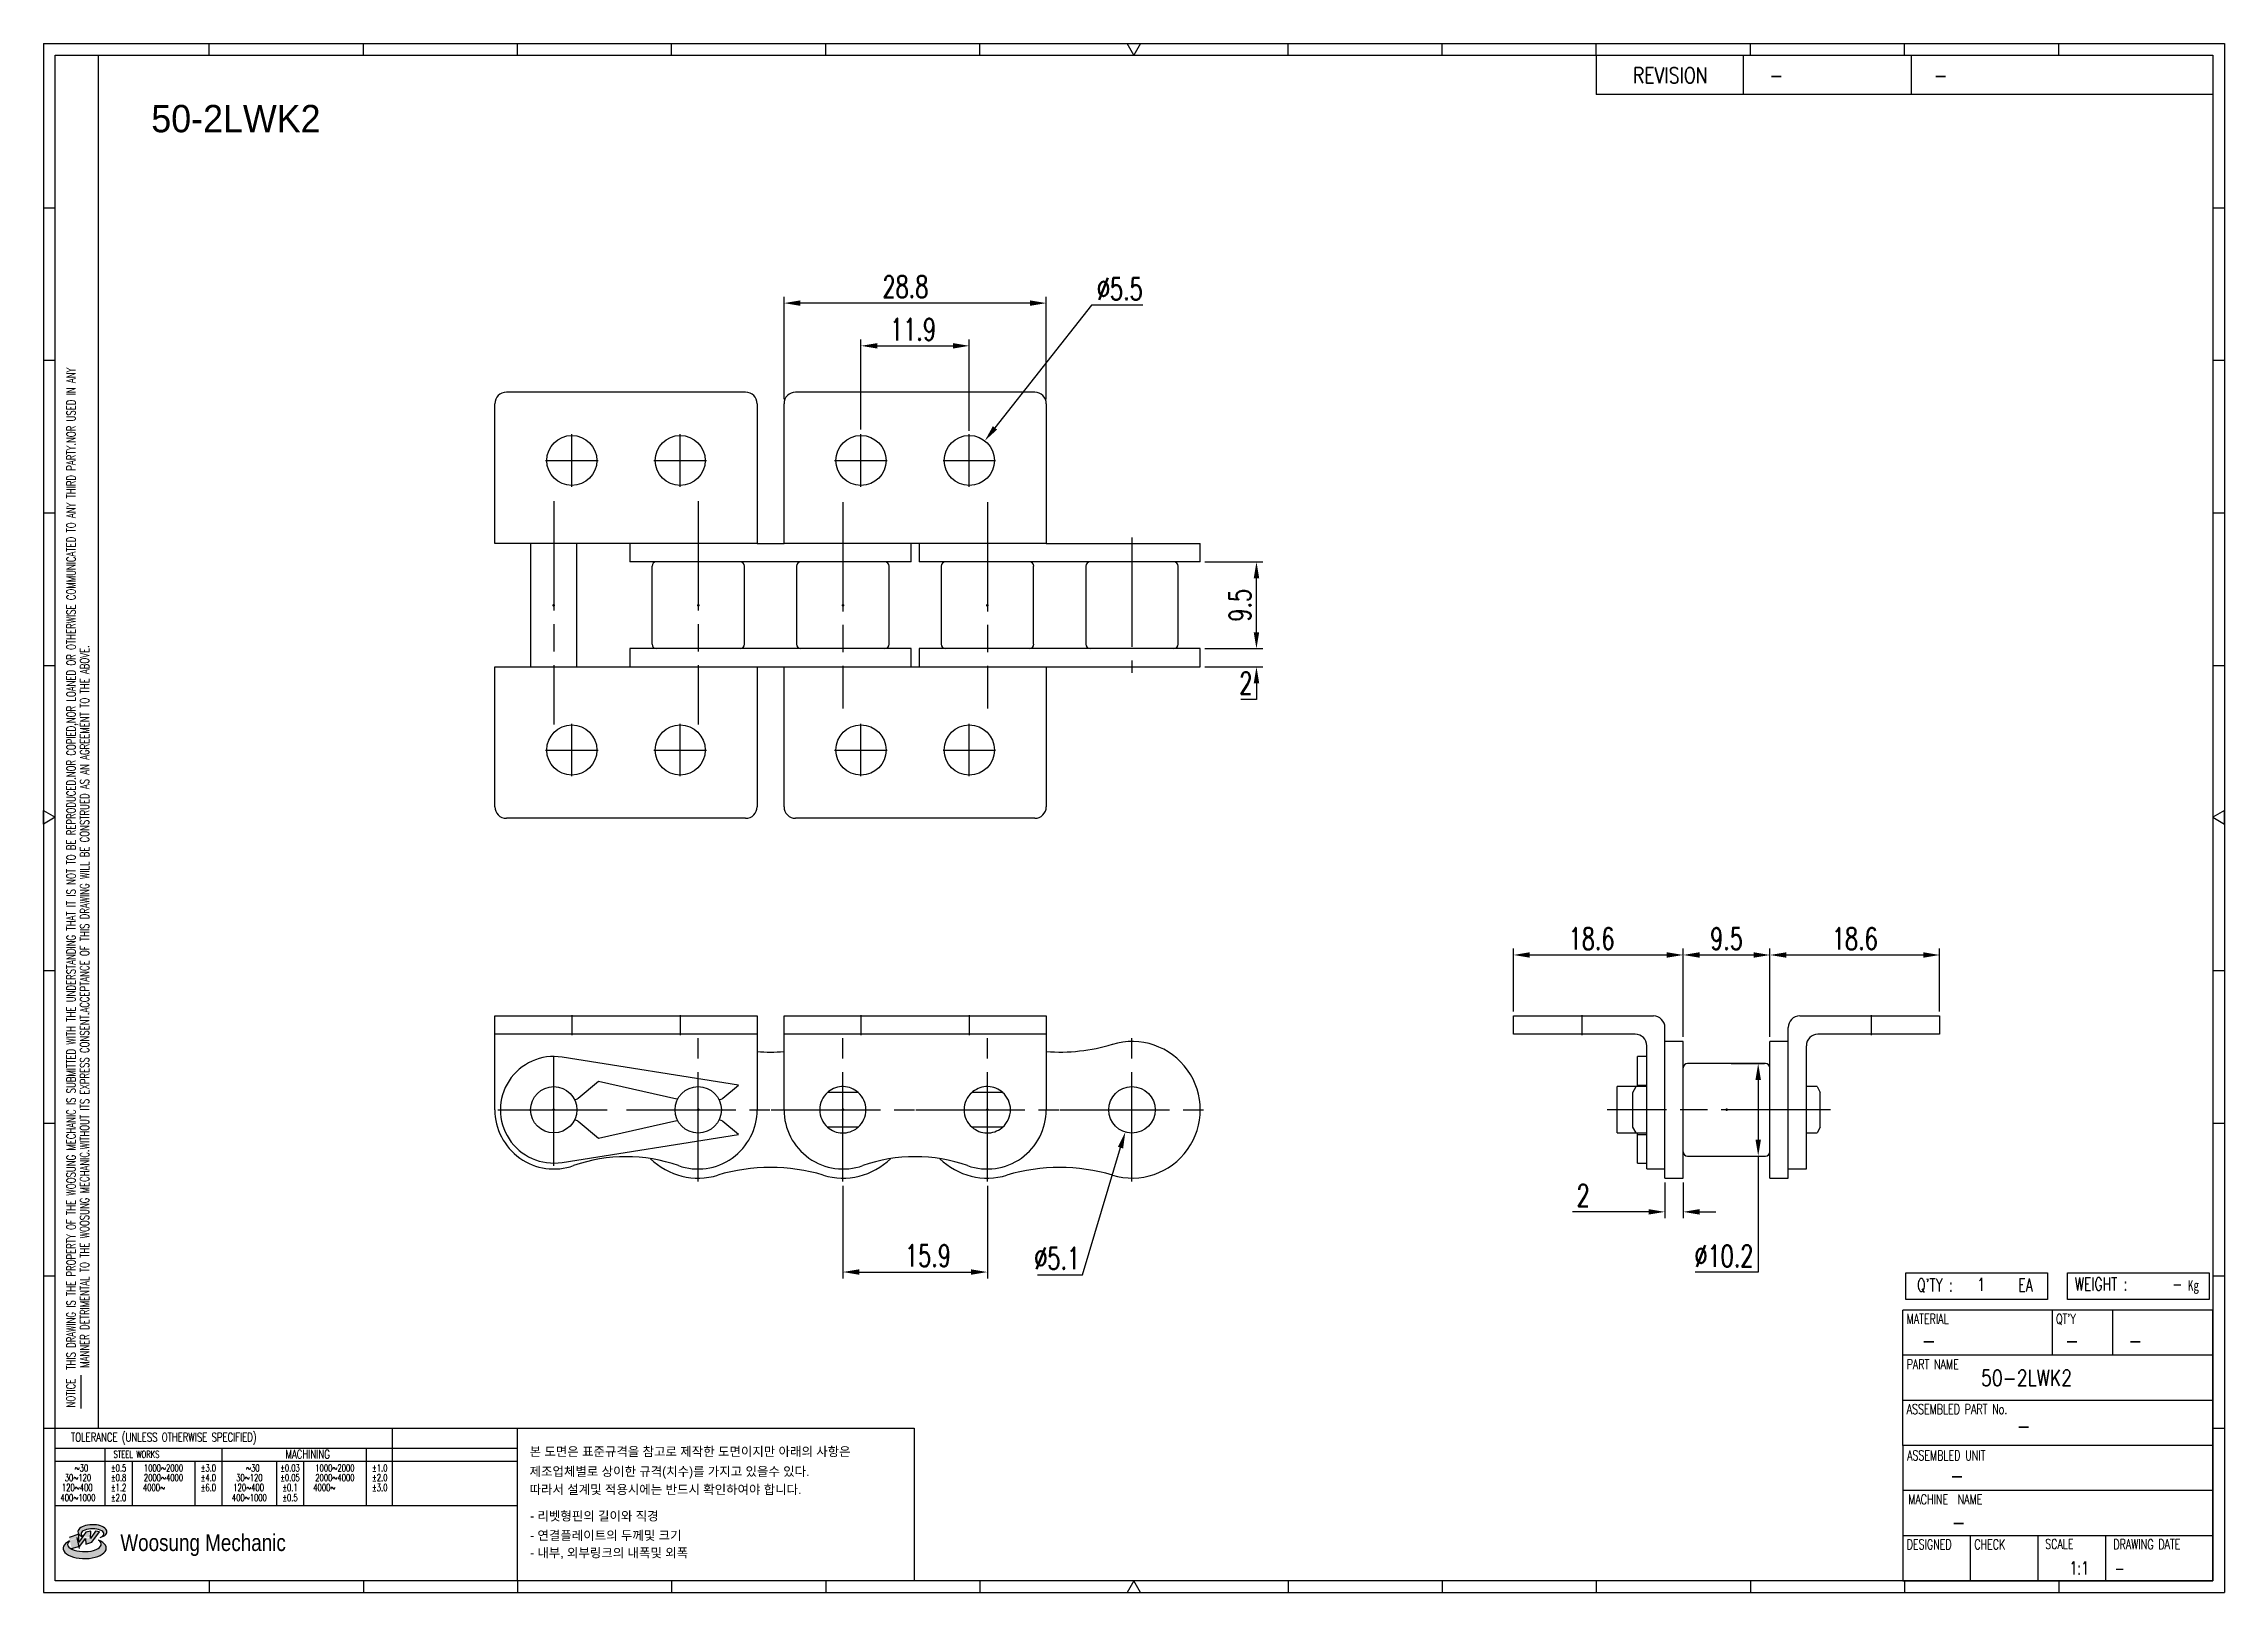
# Model space of a CAD drawing. Header units: millimetres. Extents: x 560 to 800, y 59 to 229.
import ezdxf
from ezdxf.enums import TextEntityAlignment as Align

# ---------------------------------------------------------------- set-up
doc = ezdxf.new("R2010")
doc.units = ezdxf.units.MM
doc.linetypes.add('AM_ISO08W050', pattern=[18, 12, -1.5, 3, -1.5])
doc.layers.get('Defpoints').update_dxf_attribs({"color": 80})
doc.layers.add('2d ConnectionPoints', color=7, linetype='Continuous', lineweight=50)
doc.layers.add('CL1', color=140, linetype='AM_ISO08W050', lineweight=25)
for name, color, linetype in [('S-DIM', 7, 'Continuous'), ('TITLE', 7, 'Continuous'), ('도면레이아웃', 7, 'Continuous')]:
    doc.layers.add(name, color=color, linetype=linetype)
doc.styles.add('HAN', font='ROMANS.shx', dxfattribs={"width": 0.7, "bigfont": 'whgtxt.shx'})
doc.styles.add('HKD_ST2', font='romans.shx', dxfattribs={"width": 0.7, "height": 4, "bigfont": '@extfont2.shx'})
doc.styles.add('HSG', font='SIMPLEX.shx', dxfattribs={"width": 0.7, "bigfont": 'HSG.shx'})
doc.styles.add('MtXpl_', font='Gulim.ttf')
doc.styles.add('SLDTEXTSTYLE4', font='arial.ttf', dxfattribs={"width": 0.8})
doc.dimstyles.new('AP1', dxfattribs={"dimtxt": 2.4, "dimasz": 1.8, "dimexe": 0.7, "dimexo": 0.5, "dimgap": 0.6, "dimtad": 1, "dimtoh": 1, "dimdec": 1, "dimrnd": 0.01, "dimzin": 9, "dimdsep": 46, "dimtxsty": 'HSG', "dimcen": 0, "dimclrd": 251, "dimclre": 251, "dimclrt": 60, "dimazin": 2, "dimtp": 1, "dimtm": 1, "dimtfac": 0.5, "dimtdec": 1, "dimtofl": 0, "dimtmove": 0, "dimatfit": 3, "dimfxl": 0, "dimtvp": 1, "dimtolj": 2, "dimlwd": -1, "dimlwe": -1, "dimarcsym": 0})

# ---------------------------------------------------------------- blocks, each defined once
blk = doc.blocks.new('MAST')
at = {"layer": '도면레이아웃'}
h = blk.add_hatch(color=10, dxfattribs=at)
h.paths.add_polyline_path([(1.544, 35.177), (1.554, 34.966), (1.779, 35.034), (2.054, 35.422), (1.908, 35.446), (1.728, 35.167), (1.741, 35.439), (1.547, 35.405), (1.292, 35.041), (1.295, 35.33), (0.943, 35.208), (1.03, 34.8), (1.336, 34.885)])
edge = h.paths.add_edge_path()
edge.add_ellipse((1.795, 35.421), major_axis=(-0.53, 0), ratio=0.487785, start_angle=122.36065, end_angle=403.39574)
edge.add_line((1.411, 35.244), (1.419, 35.261))
edge.add_ellipse((1.798, 35.344), major_axis=(-0.423, 0), ratio=0.444396, start_angle=131.58977, end_angle=386.19408, ccw=False)
edge = h.paths.add_edge_path()
edge.add_ellipse((1.512, 34.815), major_axis=(-0.793, 0), ratio=0.480113, start_angle=314.67633, end_angle=590.85213)
edge.add_ellipse((1.501, 34.958), major_axis=(-0.62, 0), ratio=0.43311, start_angle=331.7024, end_angle=574.42495, ccw=False)
at = {"color": 140}
for p, q in [((0, 90.118), (80.15, 90.118)), ((0, 90.118), (0, 33.191)), ((80.15, 90.118), (80.15, 33.191)), ((57.068, 89.693), (57.068, 88.246)), ((62.47, 89.693), (62.47, 88.246)), ((68.635, 89.693), (68.635, 88.246)), ((79.725, 88.246), (57.068, 88.246)), ((68.449, 43.961), (68.449, 44.936)), ((68.449, 44.936), (73.654, 44.936)), ((73.654, 44.936), (73.654, 43.961)), ((74.39, 43.961), (74.39, 44.936)), ((74.39, 44.936), (79.595, 44.936)), ((79.595, 44.936), (79.595, 43.961)), ((68.336, 38.59), (68.336, 43.563)), ((79.725, 43.563), (68.336, 43.563)), ((73.654, 43.961), (68.449, 43.961)), ((73.827, 43.563), (73.827, 41.905)), ((79.595, 43.961), (74.39, 43.961)), ((76.037, 43.563), (76.037, 41.905)), ((79.725, 38.59), (79.725, 43.563)), ((79.725, 41.905), (68.336, 41.905)), ((79.725, 40.248), (68.336, 40.248)), ((68.336, 38.59), (68.336, 33.616)), ((79.725, 38.59), (68.336, 38.59)), ((79.725, 33.616), (79.725, 38.59)), ((79.725, 36.932), (68.336, 36.932)), ((79.725, 35.274), (68.336, 35.274)), ((70.822, 33.616), (70.822, 35.274)), ((73.309, 33.616), (73.309, 35.274)), ((75.796, 33.616), (75.796, 35.274)), ((0, 33.191), (80.15, 33.191)), ((68.336, 33.616), (79.725, 33.616))]:
    blk.add_line(p, q, dxfattribs=at)
for p, q in [((6.089, 89.693), (6.089, 90.118)), ((11.753, 89.693), (11.753, 90.118)), ((17.418, 89.693), (17.418, 90.118)), ((23.082, 89.693), (23.082, 90.118)), ((28.746, 89.693), (28.746, 90.118)), ((34.411, 89.693), (34.411, 90.118)), ((45.739, 89.693), (45.739, 90.118)), ((51.404, 89.693), (51.404, 90.118)), ((57.068, 89.693), (57.068, 90.118)), ((62.732, 89.693), (62.732, 90.118)), ((68.397, 89.693), (68.397, 90.118)), ((74.061, 89.693), (74.061, 90.118)), ((0, 84.085), (0.425, 84.085)), ((79.725, 84.085), (80.15, 84.085)), ((0, 78.478), (0.425, 78.478)), ((79.725, 78.478), (80.15, 78.478)), ((0, 72.87), (0.425, 72.87)), ((79.725, 72.87), (80.15, 72.87)), ((0, 67.262), (0.425, 67.262)), ((79.725, 67.262), (80.15, 67.262)), ((0, 56.047), (0.425, 56.047)), ((79.725, 56.047), (80.15, 56.047)), ((0, 50.439), (0.425, 50.439)), ((79.725, 50.439), (80.15, 50.439)), ((0, 44.832), (0.425, 44.832)), ((79.725, 44.832), (80.15, 44.832)), ((1.377, 39.947), (1.377, 41.174)), ((0, 39.224), (0.425, 39.224)), ((79.725, 39.224), (80.15, 39.224)), ((6.089, 33.616), (6.089, 33.191)), ((11.753, 33.616), (11.753, 33.191)), ((17.418, 33.616), (17.418, 33.191)), ((23.082, 33.616), (23.082, 33.191)), ((28.746, 33.616), (28.746, 33.191)), ((34.411, 33.616), (34.411, 33.191)), ((45.739, 33.616), (45.739, 33.191)), ((51.404, 33.616), (51.404, 33.191)), ((57.068, 33.616), (57.068, 33.191)), ((62.732, 33.616), (62.732, 33.191)), ((68.397, 33.616), (68.397, 33.191)), ((74.061, 33.616), (74.061, 33.191))]:
    blk.add_line(p, q)
at = {"color": 2}
for p, q in [((2.017, 39.224), (2.017, 89.693)), ((0.425, 39.224), (17.418, 39.224)), ((0.425, 38.487), (17.418, 38.487)), ((2.257, 38.487), (2.257, 36.382)), ((6.557, 38.5), (6.557, 36.382)), ((11.857, 38.487), (11.857, 36.382)), ((12.816, 39.224), (12.816, 36.382)), ((17.418, 33.616), (17.418, 39.224)), ((0.425, 38.012), (17.418, 38.012)), ((3.257, 38.012), (3.257, 36.382)), ((5.557, 38.012), (5.557, 36.382)), ((8.557, 38.012), (8.557, 36.382)), ((9.557, 38.026), (9.557, 36.382)), ((0.425, 36.382), (17.418, 36.382))]:
    blk.add_line(p, q, dxfattribs=at)
for points in [[(40.075, 89.693), (39.83, 90.118), (40.32, 90.118)], [(0.425, 61.679), (0, 61.433), (0, 61.924)], [(79.725, 61.679), (80.15, 61.433), (80.15, 61.924)], [(40.075, 33.616), (39.83, 33.191), (40.32, 33.191)]]:
    blk.add_lwpolyline(points, close=True)
at = {"color": 140}
blk.add_lwpolyline([(0.425, 89.693), (79.725, 89.693), (79.725, 33.616), (0.425, 33.616)], close=True, dxfattribs=at)
at = {"layer": '도면레이아웃'}
for p, q in [((1.295, 35.33), (0.943, 35.208)), ((1.547, 35.405), (1.292, 35.041)), ((1.292, 35.041), (1.295, 35.33)), ((1.741, 35.439), (1.547, 35.405)), ((1.908, 35.446), (1.728, 35.167)), ((1.728, 35.167), (1.741, 35.439)), ((1.779, 35.034), (2.054, 35.422)), ((2.054, 35.422), (1.908, 35.446)), ((1.03, 34.8), (1.336, 34.885)), ((1.224, 35.208), (1.311, 34.8)), ((1.224, 35.208), (1.224, 35.208)), ((1.336, 34.885), (1.544, 35.177)), ((1.419, 35.261), (1.411, 35.244)), ((1.544, 35.177), (1.554, 34.966)), ((1.554, 34.966), (1.779, 35.034))]:
    blk.add_line(p, q, dxfattribs=at)
for centre, major_axis, ratio, start_param, end_param in [((1.795, 35.421), (-0.53, 0), 0.487785, 2.135596, 7.040584), ((1.798, 35.344), (-0.423, 0), 0.444396, 2.296675, 6.740358), ((1.512, 34.815), (-0.793, 0), 0.480113, 5.492138, 10.312315), ((1.501, 34.958), (-0.62, 0), 0.43311, 5.789299, 10.025607)]:
    blk.add_ellipse(centre, major_axis=major_axis, ratio=ratio, start_param=start_param, end_param=end_param, dxfattribs=at)
for s, height, style, width, p in [('REVISION', 0.5806, 'HAN', 0.8, (58.415, 88.664)), ('-', 0.581, 'HAN', 0.8, (63.426, 88.664)), ('-', 0.581, 'HAN', 0.8, (69.468, 88.664)), ("Q'TY : ", 0.4746, 'HKD_ST2', 0.7, (68.857, 44.253)), ('1', 0.475, 'HKD_ST2', 0.7, (71.071, 44.275)), ('EA', 0.4746, 'HKD_ST2', 0.7, (72.578, 44.253)), ('WEIGHT : ', 0.4746, 'HKD_ST2', 0.7, (74.65, 44.286)), ('-', 0.581, 'HAN', 0.8, (69.029, 42.157)), ('-', 0.581, 'HAN', 0.8, (74.289, 42.157)), ('-', 0.581, 'HAN', 0.8, (76.623, 42.157)), ('-', 0.581, 'HAN', 0.8, (72.515, 39.013)), ('-', 0.581, 'HAN', 0.8, (70.067, 37.189)), ('-', 0.581, 'HAN', 0.8, (70.126, 35.48)), ('1:1', 0.4746, 'HKD_ST2', 0.7, (74.458, 33.848)), ('-', 0.475, 'HKD_ST2', 0.7, (76.112, 33.837))]:
    blk.add_text(s, height=height, dxfattribs=dict(style=style, width=width)).set_placement(p)
at = {"color": 6, "style": 'HKD_ST2', "width": 0.7}
for s, p in [(' THIS DRAWING IS THE PROPERTY OF THE WOOSUNG MECHANIC IS SUBMITTED WITH THE UNDERSTANDING THAT IT IS NOT TO BE REPRODUCED.NOR COPIED,NOR LOANED OR OTHERWISE COMMUNICATED TO ANY THIRD PARTY.NOR USED IN ANY', (1.173, 41.217)), ('MANNER DETRIMENTAL TO THE WOOSUNG MECHANIC.WITHOUT ITS EXPRESS CONSENT.ACCEPTANCE OF THIS DRAWING WILL BE CONSTRUED AS AN AGREEMENT TO THE ABOVE.', (1.672, 41.447))]:
    blk.add_text(s, height=0.326266, rotation=90, dxfattribs=at).set_placement(p)
at = {"style": 'HKD_ST2', "width": 0.7}
blk.add_text('-', height=0.475, dxfattribs=at).set_placement((78.613, 44.286), align=Align.RIGHT)
at = {"color": 254, "style": 'HKD_ST2', "width": 0.7}
for s, height, p in [('MATERIAL', 0.3651, (68.474, 43.425)), ("QT'Y", 0.3651, (73.965, 43.425)), ('PART NAME', 0.3651, (68.474, 41.756)), ('ASSEMBLED PART No.', 0.36511, (68.474, 40.109)), ('ASSEMBLED UNIT', 0.36511, (68.49, 38.408)), ('MACHINE  NAME', 0.36511, (68.532, 36.794)), ('DESIGNED', 0.3651, (68.474, 35.136)), ('CHECK', 0.3651, (70.961, 35.136)), ('SCALE', 0.3651, (73.566, 35.153)), ('DRAWING DATE', 0.36511, (76.071, 35.141))]:
    blk.add_text(s, height=height, dxfattribs=at).set_placement(p, align=Align.TOP_LEFT)
at = {"style": 'HKD_ST2', "width": 0.7}
blk.add_text('NOTICE', height=0.3263, rotation=90, dxfattribs=at).set_placement((1.163, 39.988))
blk.add_text('TOLERANCE (UNLESS OTHERWISE SPECIFIED)', height=0.32627, dxfattribs=at).set_placement((4.417, 38.896), align=Align.MIDDLE_CENTER)
at = {"color": 4, "style": 'HKD_ST2', "width": 0.7}
for s, height, p in [('%%12630', 0.261, (1.389, 37.762)), ('1000%%1262000', 0.26101, (4.407, 37.762)), ('%%12630', 0.261, (7.689, 37.762)), ('1000%%1262000', 0.26101, (10.707, 37.762)), ('120%%126400', 0.26101, (1.237, 37.045)), ('30%%126120', 0.261, (1.263, 37.411)), ('4000%%126', 0.261, (4.061, 37.045)), ('2000%%1264000', 0.26101, (4.407, 37.411)), ('120%%126400', 0.26101, (7.537, 37.045)), ('30%%126120', 0.261, (7.563, 37.411)), ('4000%%126', 0.261, (10.321, 37.045)), ('2000%%1264000', 0.26101, (10.707, 37.411)), ('400%%1261000', 0.26101, (1.263, 36.67)), ('400%%1261000', 0.26101, (7.563, 36.67))]:
    blk.add_text(s, height=height, dxfattribs=at).set_placement(p, align=Align.MIDDLE_CENTER)
for s, height, p in [('%%P0.5', 0.261, (2.757, 37.762)), ('STEEL WORKS', 0.26101, (3.416, 38.268)), ('%%P3.0', 0.261, (6.057, 37.762)), ('%%P0.03', 0.261, (9.057, 37.762)), ('MACHINING', 0.3263, (9.707, 38.27)), ('%%P1.0', 0.261, (12.357, 37.762)), ('%%P0.8', 0.261, (2.757, 37.411)), ('%%P1.2', 0.261, (2.757, 37.045)), ('%%P4.0', 0.261, (6.057, 37.411)), ('%%P6.0', 0.261, (6.057, 37.045)), ('%%P0.05', 0.261, (9.057, 37.411)), ('%%P0.1', 0.261, (9.057, 37.045)), ('%%P2.0', 0.261, (12.357, 37.411)), ('%%P3.0', 0.261, (12.357, 37.045)), ('%%P2.0', 0.261, (2.757, 36.67)), ('%%P0.5', 0.261, (9.057, 36.67))]:
    blk.add_text(s, height=height, dxfattribs=at).set_placement(p, align=Align.MIDDLE)
at = {"color": 1, "style": 'SLDTEXTSTYLE4', "width": 0.8}
blk.add_text('Woosung Mechanic', height=0.61957, dxfattribs=at).set_placement((2.822, 34.711))
at = {"layer": 'TITLE', "width": 0.8}
blk.add_text('Kg', height=0.3789, dxfattribs=at).set_placement((78.807, 44.286))
blk = doc.blocks.new('*D2')
at = {"layer": 'Defpoints', "color": 0, "transparency": 16777216}
for p in [(687.31, 162.41), (693.48, 162.41), (687.31, 160.41)]:
    blk.add_point(p, dxfattribs=at)
at = {"layer": 'S-DIM', "color": 251, "linetype": 'ByBlock', "transparency": 16777216}
for p, q in [((693.48, 164.21), (693.48, 166.01)), ((687.81, 162.41), (694.18, 162.41)), ((687.81, 160.41), (694.18, 160.41)), ((693.48, 158.61), (693.48, 156.81)), ((693.48, 156.81), (691.76, 156.81))]:
    blk.add_line(p, q, dxfattribs=at)
at = {"layer": 'S-DIM', "color": 251, "transparency": 16777216}
for points in [[(693.18, 164.21), (693.78, 164.21), (693.48, 162.41)], [(693.18, 158.61), (693.78, 158.61), (693.48, 160.41)]]:
    blk.add_solid(points, dxfattribs=at)
at = {"layer": 'S-DIM', "color": 60, "transparency": 16777216, "insert": (692.32, 158.61), "char_height": 2.4, "attachment_point": 5, "style": 'HSG'}
blk.add_mtext('\\A2;2', dxfattribs=at)
blk = doc.blocks.new('*D3')
at = {"layer": 'Defpoints', "color": 0, "transparency": 16777216}
for p in [(687.31, 171.94), (693.48, 171.94), (687.31, 162.41)]:
    blk.add_point(p, dxfattribs=at)
at = {"layer": 'S-DIM', "color": 251, "linetype": 'ByBlock', "transparency": 16777216}
for p, q in [((687.81, 171.94), (694.18, 171.94)), ((693.48, 164.21), (693.48, 170.14)), ((687.81, 162.41), (694.18, 162.41))]:
    blk.add_line(p, q, dxfattribs=at)
at = {"layer": 'S-DIM', "color": 251, "transparency": 16777216}
for points in [[(693.18, 170.14), (693.78, 170.14), (693.48, 171.94)], [(693.18, 164.21), (693.78, 164.21), (693.48, 162.41)]]:
    blk.add_solid(points, dxfattribs=at)
at = {"layer": 'S-DIM', "color": 60, "transparency": 16777216, "insert": (691.68, 167.17), "char_height": 2.4, "attachment_point": 5, "rotation": 90, "style": 'HSG'}
blk.add_mtext('\\A2;9.5', dxfattribs=at)
blk = doc.blocks.new('*D4')
at = {"layer": 'Defpoints', "color": 0, "transparency": 16777216}
for p in [(641.6, 200.35), (641.6, 189.3), (670.4, 189.3)]:
    blk.add_point(p, dxfattribs=at)
at = {"layer": 'S-DIM', "color": 251, "linetype": 'ByBlock', "transparency": 16777216}
for p, q in [((641.6, 189.8), (641.6, 201.05)), ((668.6, 200.35), (643.4, 200.35)), ((670.4, 189.8), (670.4, 201.05))]:
    blk.add_line(p, q, dxfattribs=at)
at = {"layer": 'S-DIM', "color": 251, "transparency": 16777216}
for points in [[(643.4, 200.65), (643.4, 200.05), (641.6, 200.35)], [(668.6, 200.65), (668.6, 200.05), (670.4, 200.35)]]:
    blk.add_solid(points, dxfattribs=at)
at = {"layer": 'S-DIM', "color": 60, "transparency": 16777216, "insert": (654.93, 202.15), "char_height": 2.4, "attachment_point": 5, "style": 'HSG'}
blk.add_mtext('\\A2;28.8', dxfattribs=at)
blk = doc.blocks.new('*D5')
at = {"layer": 'Defpoints', "color": 0, "transparency": 16777216}
for p in [(661.95, 195.66), (650.05, 185.96), (661.95, 185.82)]:
    blk.add_point(p, dxfattribs=at)
at = {"layer": 'S-DIM', "color": 251, "linetype": 'ByBlock', "transparency": 16777216}
for p, q in [((650.05, 186.46), (650.05, 196.36)), ((651.85, 195.66), (660.15, 195.66)), ((661.95, 186.32), (661.95, 196.36))]:
    blk.add_line(p, q, dxfattribs=at)
at = {"layer": 'S-DIM', "color": 251, "transparency": 16777216}
for points in [[(651.85, 195.96), (651.85, 195.36), (650.05, 195.66)], [(660.15, 195.96), (660.15, 195.36), (661.95, 195.66)]]:
    blk.add_solid(points, dxfattribs=at)
at = {"layer": 'S-DIM', "color": 60, "transparency": 16777216, "insert": (655.77, 197.46), "char_height": 2.4, "attachment_point": 5, "style": 'HSG'}
blk.add_mtext('\\A2;11.9', dxfattribs=at)
blk = doc.blocks.new('*D6')
at = {"layer": 'Defpoints', "color": 0, "transparency": 16777216}
for p in [(663.65, 185.23), (660.24, 180.91)]:
    blk.add_point(p, dxfattribs=at)
at = {"layer": 'S-DIM', "color": 251, "linetype": 'ByBlock', "transparency": 16777216}
for p, q in [((675.36, 200.11), (664.76, 186.65)), ((681, 200.11), (675.36, 200.11))]:
    blk.add_line(p, q, dxfattribs=at)
at = {"layer": 'S-DIM', "color": 251, "transparency": 16777216}
blk.add_solid([(664.53, 186.83), (665, 186.46), (663.65, 185.23)], dxfattribs=at)
at = {"layer": 'S-DIM', "color": 60, "transparency": 16777216, "insert": (678.48, 201.91), "char_height": 2.4, "attachment_point": 5, "style": 'HSG'}
blk.add_mtext('\\A2;∅5.5', dxfattribs=at)
blk = doc.blocks.new('*D7')
at = {"layer": 'Defpoints', "color": 0, "transparency": 16777216}
for p in [(648.06, 103.89), (663.93, 103.89), (663.93, 93.94)]:
    blk.add_point(p, dxfattribs=at)
at = {"layer": 'S-DIM', "color": 251, "linetype": 'ByBlock', "transparency": 16777216}
for p, q in [((648.06, 103.39), (648.06, 93.24)), ((663.93, 103.39), (663.93, 93.24)), ((649.86, 93.94), (662.13, 93.94))]:
    blk.add_line(p, q, dxfattribs=at)
at = {"layer": 'S-DIM', "color": 251, "transparency": 16777216}
for points in [[(649.86, 94.24), (649.86, 93.64), (648.06, 93.94)], [(662.13, 94.24), (662.13, 93.64), (663.93, 93.94)]]:
    blk.add_solid(points, dxfattribs=at)
at = {"layer": 'S-DIM', "color": 60, "transparency": 16777216, "insert": (657.41, 95.74), "char_height": 2.4, "attachment_point": 5, "style": 'HSG'}
blk.add_mtext('\\A2;15.9', dxfattribs=at)
blk = doc.blocks.new('*D8')
at = {"layer": 'Defpoints', "color": 0, "transparency": 16777216}
for p in [(680.54, 114.2), (679.08, 109.32)]:
    blk.add_point(p, dxfattribs=at)
at = {"layer": 'S-DIM', "color": 251, "linetype": 'ByBlock', "transparency": 16777216}
for p, q in [((674.36, 93.65), (678.56, 107.6)), ((669.44, 93.65), (674.36, 93.65))]:
    blk.add_line(p, q, dxfattribs=at)
at = {"layer": 'S-DIM', "color": 251, "transparency": 16777216}
blk.add_solid([(678.27, 107.69), (678.84, 107.51), (679.08, 109.32)], dxfattribs=at)
at = {"layer": 'S-DIM', "color": 60, "transparency": 16777216, "insert": (671.6, 95.45), "char_height": 2.4, "attachment_point": 5, "style": 'HSG'}
blk.add_mtext('\\A2;∅5.1', dxfattribs=at)
blk = doc.blocks.new('*D9')
at = {"layer": 'Defpoints', "color": 0, "transparency": 16777216}
for p in [(738.34, 104.26), (740.34, 104.26), (738.34, 100.55)]:
    blk.add_point(p, dxfattribs=at)
at = {"layer": 'S-DIM', "color": 251, "linetype": 'ByBlock', "transparency": 16777216}
for p, q in [((738.34, 103.76), (738.34, 99.85)), ((740.34, 103.76), (740.34, 99.85)), ((736.54, 100.55), (728.19, 100.55)), ((742.14, 100.55), (743.94, 100.55))]:
    blk.add_line(p, q, dxfattribs=at)
at = {"layer": 'S-DIM', "color": 251, "transparency": 16777216}
for points in [[(736.54, 100.85), (736.54, 100.25), (738.34, 100.55)], [(742.14, 100.85), (742.14, 100.25), (740.34, 100.55)]]:
    blk.add_solid(points, dxfattribs=at)
at = {"layer": 'S-DIM', "color": 60, "transparency": 16777216, "insert": (729.35, 102.35), "char_height": 2.4, "attachment_point": 5, "style": 'HSG'}
blk.add_mtext('\\A2;2', dxfattribs=at)
blk = doc.blocks.new('*D10')
at = {"layer": 'Defpoints', "color": 0, "transparency": 16777216}
for p in [(745.1, 116.84), (745.1, 106.68), (748.58, 106.68)]:
    blk.add_point(p, dxfattribs=at)
at = {"layer": 'S-DIM', "color": 251, "linetype": 'ByBlock', "transparency": 16777216}
for p, q in [((745.6, 116.84), (749.28, 116.84)), ((748.58, 115.04), (748.58, 108.48)), ((745.6, 106.68), (749.28, 106.68)), ((748.58, 106.68), (748.58, 93.91)), ((748.58, 93.91), (741.66, 93.91))]:
    blk.add_line(p, q, dxfattribs=at)
at = {"layer": 'S-DIM', "color": 251, "transparency": 16777216}
for points in [[(748.28, 115.04), (748.88, 115.04), (748.58, 116.84)], [(748.28, 108.48), (748.88, 108.48), (748.58, 106.68)]]:
    blk.add_solid(points, dxfattribs=at)
at = {"layer": 'S-DIM', "color": 60, "transparency": 16777216, "insert": (744.82, 95.71), "char_height": 2.4, "attachment_point": 5, "style": 'HSG'}
blk.add_mtext('\\A2;%%c10.2', dxfattribs=at)
blk = doc.blocks.new('*D11')
at = {"layer": 'Defpoints', "color": 0, "transparency": 16777216}
for p in [(740.34, 128.76), (721.7, 122.06), (740.34, 119.26)]:
    blk.add_point(p, dxfattribs=at)
at = {"layer": 'S-DIM', "color": 251, "linetype": 'ByBlock', "transparency": 16777216}
for p, q in [((721.7, 122.56), (721.7, 129.46)), ((740.34, 119.76), (740.34, 129.46)), ((723.5, 128.76), (738.54, 128.76))]:
    blk.add_line(p, q, dxfattribs=at)
at = {"layer": 'S-DIM', "color": 251, "transparency": 16777216}
for points in [[(723.5, 129.06), (723.5, 128.46), (721.7, 128.76)], [(738.54, 129.06), (738.54, 128.46), (740.34, 128.76)]]:
    blk.add_solid(points, dxfattribs=at)
at = {"layer": 'S-DIM', "color": 60, "transparency": 16777216, "insert": (730.28, 130.56), "char_height": 2.4, "attachment_point": 5, "style": 'HSG'}
blk.add_mtext('\\A2;18.6', dxfattribs=at)
blk = doc.blocks.new('*D12')
at = {"layer": 'Defpoints', "color": 0, "transparency": 16777216}
for p in [(749.87, 128.76), (740.34, 119.26), (749.87, 119.26)]:
    blk.add_point(p, dxfattribs=at)
at = {"layer": 'S-DIM', "color": 251, "linetype": 'ByBlock', "transparency": 16777216}
for p, q in [((740.34, 119.76), (740.34, 129.46)), ((749.87, 119.76), (749.87, 129.46)), ((742.14, 128.76), (748.07, 128.76))]:
    blk.add_line(p, q, dxfattribs=at)
at = {"layer": 'S-DIM', "color": 251, "transparency": 16777216}
for points in [[(742.14, 129.06), (742.14, 128.46), (740.34, 128.76)], [(748.07, 129.06), (748.07, 128.46), (749.87, 128.76)]]:
    blk.add_solid(points, dxfattribs=at)
at = {"layer": 'S-DIM', "color": 60, "transparency": 16777216, "insert": (745.1, 130.56), "char_height": 2.4, "attachment_point": 5, "style": 'HSG'}
blk.add_mtext('\\A2;9.5', dxfattribs=at)
blk = doc.blocks.new('*D13')
at = {"layer": 'Defpoints', "color": 0, "transparency": 16777216}
for p in [(768.5, 128.76), (768.5, 122.06), (749.87, 119.26)]:
    blk.add_point(p, dxfattribs=at)
at = {"layer": 'S-DIM', "color": 251, "linetype": 'ByBlock', "transparency": 16777216}
for p, q in [((749.87, 119.76), (749.87, 129.46)), ((768.5, 122.56), (768.5, 129.46)), ((751.67, 128.76), (766.7, 128.76))]:
    blk.add_line(p, q, dxfattribs=at)
at = {"layer": 'S-DIM', "color": 251, "transparency": 16777216}
for points in [[(751.67, 129.06), (751.67, 128.46), (749.87, 128.76)], [(766.7, 129.06), (766.7, 128.46), (768.5, 128.76)]]:
    blk.add_solid(points, dxfattribs=at)
at = {"layer": 'S-DIM', "color": 60, "transparency": 16777216, "insert": (759.19, 130.56), "char_height": 2.4, "attachment_point": 5, "style": 'HSG'}
blk.add_mtext('\\A2;18.6', dxfattribs=at)

msp = doc.modelspace()

# ---------------------------------------------------------------- linework, layer by layer
for p, q in [((609.85, 173.94), (609.85, 189.3)), ((637.38, 190.57), (611.12, 190.57)), ((638.65, 189.3), (638.65, 173.94)), ((641.6, 173.94), (641.6, 189.3)), ((669.13, 190.57), (642.87, 190.57)), ((670.4, 189.3), (670.4, 173.94)), ((638.65, 173.94), (609.85, 173.94)), ((613.76, 173.94), (613.76, 160.41)), ((618.85, 160.41), (618.85, 173.94)), ((624.68, 173.94), (624.68, 171.94)), ((638.65, 173.94), (641.6, 173.94)), ((670.4, 173.94), (641.6, 173.94)), ((655.56, 171.94), (655.56, 173.94)), ((656.43, 173.94), (656.43, 171.94)), ((670.4, 173.94), (687.31, 173.94)), ((687.31, 171.94), (687.31, 173.94)), ((655.56, 171.94), (624.68, 171.94)), ((627.1, 171.46), (627.1, 162.88)), ((637.26, 162.88), (637.26, 171.46)), ((642.98, 171.46), (642.98, 162.88)), ((653.14, 162.88), (653.14, 171.46)), ((687.31, 171.94), (656.43, 171.94)), ((658.85, 171.46), (658.85, 162.88)), ((669.01, 162.88), (669.01, 171.46)), ((674.73, 171.46), (674.73, 162.88)), ((684.89, 162.88), (684.89, 171.46)), ((624.68, 162.41), (624.68, 160.41)), ((655.56, 162.41), (624.68, 162.41)), ((655.56, 160.41), (655.56, 162.41)), ((656.43, 162.41), (656.43, 160.41)), ((687.31, 162.41), (656.43, 162.41)), ((687.31, 160.41), (687.31, 162.41)), ((609.85, 145.04), (609.85, 160.41)), ((609.85, 160.41), (638.65, 160.41)), ((638.65, 160.41), (641.6, 160.41)), ((638.65, 160.41), (638.65, 145.04)), ((641.6, 145.04), (641.6, 160.41)), ((641.6, 160.41), (670.4, 160.41)), ((670.4, 160.41), (687.31, 160.41)), ((670.4, 160.41), (670.4, 145.04)), ((637.38, 143.77), (611.12, 143.77)), ((669.13, 143.77), (642.87, 143.77)), ((609.85, 122.06), (638.65, 122.06)), ((609.85, 111.76), (609.85, 122.06)), ((638.65, 120.06), (609.85, 120.06)), ((638.65, 122.06), (638.65, 111.76)), ((641.6, 122.06), (670.4, 122.06)), ((641.6, 111.76), (641.6, 122.06)), ((670.4, 120.06), (641.6, 120.06)), ((670.4, 122.06), (670.4, 111.76)), ((721.7, 122.06), (737.07, 122.06)), ((721.7, 120.06), (721.7, 122.06)), ((735.07, 120.06), (721.7, 120.06)), ((738.34, 119.26), (738.34, 120.79)), ((751.87, 119.26), (751.87, 120.79)), ((753.14, 122.06), (768.5, 122.06)), ((768.5, 120.06), (755.14, 120.06)), ((768.5, 122.06), (768.5, 120.06)), ((636.6, 114.47), (617.22, 117.54)), ((736.34, 117.61), (735.34, 117.61)), ((735.34, 114.31), (735.34, 117.61)), ((736.34, 105.26), (736.34, 118.79)), ((740.34, 119.26), (738.34, 119.26)), ((738.34, 104.26), (738.34, 119.26)), ((740.34, 104.26), (740.34, 119.26)), ((751.87, 119.26), (749.87, 119.26)), ((749.87, 104.26), (749.87, 119.26)), ((751.87, 104.26), (751.87, 119.26)), ((753.87, 105.26), (753.87, 118.79)), ((749.39, 116.84), (740.81, 116.84)), ((619.01, 113.03), (621.24, 114.9)), ((621.24, 114.9), (629.82, 112.98)), ((634.89, 113.03), (636.6, 114.47)), ((646.47, 113.75), (646.38, 113.67)), ((649.74, 113.67), (646.38, 113.67)), ((646.65, 113.88), (646.47, 113.75)), ((646.84, 114), (646.65, 113.88)), ((647.04, 114.09), (646.84, 114)), ((647.25, 114.17), (647.04, 114.09)), ((647.46, 114.23), (647.25, 114.17)), ((647.68, 114.28), (647.46, 114.23)), ((647.9, 114.3), (647.68, 114.28)), ((648.12, 114.31), (647.9, 114.3)), ((648.34, 114.29), (648.12, 114.31)), ((648.56, 114.26), (648.34, 114.29)), ((648.78, 114.2), (648.56, 114.26)), ((648.99, 114.13), (648.78, 114.2)), ((649.19, 114.04), (648.99, 114.13)), ((649.38, 113.93), (649.19, 114.04)), ((649.57, 113.81), (649.38, 113.93)), ((649.74, 113.67), (649.57, 113.81)), ((662.35, 113.75), (662.25, 113.67)), ((665.62, 113.67), (662.25, 113.67)), ((662.53, 113.88), (662.35, 113.75)), ((662.72, 114), (662.53, 113.88)), ((662.92, 114.09), (662.72, 114)), ((663.12, 114.17), (662.92, 114.09)), ((663.34, 114.23), (663.12, 114.17)), ((663.55, 114.28), (663.34, 114.23)), ((663.77, 114.3), (663.55, 114.28)), ((664, 114.31), (663.77, 114.3)), ((664.22, 114.29), (664, 114.31)), ((664.44, 114.26), (664.22, 114.29)), ((664.65, 114.2), (664.44, 114.26)), ((664.86, 114.13), (664.65, 114.2)), ((665.07, 114.04), (664.86, 114.13)), ((665.26, 113.93), (665.07, 114.04)), ((665.44, 113.81), (665.26, 113.93)), ((665.62, 113.67), (665.44, 113.81)), ((733.1, 109.22), (733.1, 114.31)), ((735.17, 114.31), (733.1, 114.31)), ((734.8, 113.67), (735.17, 114.31)), ((734.8, 109.85), (734.8, 113.67)), ((736.34, 114.31), (735.17, 114.31)), ((735.34, 114.47), (736.34, 114.47)), ((755.04, 114.31), (753.87, 114.31)), ((755.04, 114.31), (755.4, 113.67)), ((755.4, 109.85), (755.4, 113.67)), ((621.24, 108.62), (619.01, 110.49)), ((629.82, 110.55), (621.24, 108.62)), ((636.6, 109.05), (634.89, 110.49)), ((617.22, 105.98), (636.6, 109.05)), ((646.38, 109.85), (646.55, 109.71)), ((649.74, 109.85), (646.38, 109.85)), ((646.55, 109.71), (646.73, 109.59)), ((646.73, 109.59), (646.93, 109.48)), ((646.93, 109.48), (647.13, 109.39)), ((647.13, 109.39), (647.34, 109.32)), ((647.34, 109.32), (647.56, 109.27)), ((647.56, 109.27), (647.77, 109.23)), ((647.77, 109.23), (648, 109.22)), ((648, 109.22), (648.22, 109.22)), ((648.22, 109.22), (648.44, 109.24)), ((648.44, 109.24), (648.66, 109.29)), ((648.66, 109.29), (648.87, 109.35)), ((648.87, 109.35), (649.08, 109.43)), ((649.08, 109.43), (649.28, 109.53)), ((649.28, 109.53), (649.47, 109.64)), ((649.47, 109.64), (649.65, 109.77)), ((649.65, 109.77), (649.74, 109.85)), ((662.25, 109.85), (662.42, 109.71)), ((665.62, 109.85), (662.25, 109.85)), ((662.42, 109.71), (662.61, 109.59)), ((662.61, 109.59), (662.8, 109.48)), ((662.8, 109.48), (663, 109.39)), ((663, 109.39), (663.21, 109.32)), ((663.21, 109.32), (663.43, 109.27)), ((663.43, 109.27), (663.65, 109.23)), ((663.65, 109.23), (663.87, 109.22)), ((663.87, 109.22), (664.09, 109.22)), ((664.09, 109.22), (664.31, 109.24)), ((664.31, 109.24), (664.53, 109.29)), ((664.53, 109.29), (664.74, 109.35)), ((664.74, 109.35), (664.95, 109.43)), ((664.95, 109.43), (665.15, 109.53)), ((665.15, 109.53), (665.34, 109.64)), ((665.34, 109.64), (665.52, 109.77)), ((665.52, 109.77), (665.62, 109.85)), ((733.1, 109.22), (735.17, 109.22)), ((735.17, 109.22), (734.8, 109.85)), ((735.17, 109.22), (736.34, 109.22)), ((735.34, 105.91), (735.34, 109.22)), ((735.34, 109.05), (736.34, 109.05)), ((753.87, 109.22), (755.04, 109.22)), ((755.4, 109.85), (755.04, 109.22)), ((735.34, 105.91), (736.34, 105.91)), ((740.81, 106.68), (749.39, 106.68)), ((736.34, 105.26), (738.34, 105.26)), ((738.34, 104.26), (740.34, 104.26)), ((749.87, 104.26), (751.87, 104.26)), ((751.87, 105.26), (753.87, 105.26))]:
    msp.add_line(p, q)
at = {"color": 140}
msp.add_lwpolyline([(612.34, 76.78), (655.9, 76.78), (655.9, 60.03), (612.34, 60.03)], close=True, dxfattribs=at)
for centre, radius in [((618.3, 183.07), 2.75), ((630.2, 183.07), 2.75), ((650.05, 183.07), 2.75), ((661.95, 183.07), 2.75), ((618.3, 151.27), 2.75), ((630.2, 151.27), 2.75), ((650.05, 151.27), 2.75), ((661.95, 151.27), 2.75), ((616.31, 111.76), 2.54), ((632.18, 111.76), 2.55), ((679.81, 111.76), 2.55)]:
    msp.add_circle(centre, radius)
for centre, radius, start, end in [((611.12, 189.3), 1.27, 90, 180), ((637.38, 189.3), 1.27, 0, 90), ((642.87, 189.3), 1.27, 90, 180), ((669.13, 189.3), 1.27, 0, 90), ((627.58, 171.46), 0.477, 90, 180), ((636.79, 171.46), 0.477, 0, 90), ((643.46, 171.46), 0.477, 90, 180), ((652.66, 171.46), 0.476, 0, 90), ((659.33, 171.46), 0.477, 90, 180), ((668.54, 171.46), 0.476, 0, 90), ((675.21, 171.46), 0.477, 90, 180), ((684.41, 171.46), 0.477, 0, 90), ((627.58, 162.88), 0.477, 180, 270), ((636.79, 162.88), 0.477, 270, 0), ((643.46, 162.88), 0.477, 180, 270), ((652.66, 162.88), 0.476, 270, 0), ((659.33, 162.88), 0.477, 180, 270), ((668.54, 162.88), 0.476, 270, 0), ((675.21, 162.88), 0.477, 180, 270), ((684.41, 162.88), 0.477, 270, 0), ((611.12, 145.04), 1.27, 180, 270), ((637.38, 145.04), 1.27, 270, 0), ((642.87, 145.04), 1.27, 180, 270), ((669.13, 145.04), 1.27, 270, 0), ((735.07, 118.79), 1.27, 0, 90), ((737.07, 120.79), 1.27, 0, 90), ((753.14, 120.79), 1.27, 90, 180), ((755.14, 118.79), 1.27, 90, 180), ((616.31, 111.76), 5.85, 81, 279), ((640.12, 138.27), 20.17, 265.8058, 274.1942), ((671.87, 138.27), 20.17, 265.8058, 286.6718), ((679.81, 111.76), 7.5, 253.3282, 106.6718), ((740.81, 116.36), 0.477, 90, 180), ((749.39, 116.36), 0.477, 0, 90), ((618.59, 113.53), 0.65, 270.0367, 310), ((629.96, 113.61), 0.65, 257.3421, 267.8776), ((634.47, 113.53), 0.65, 270.0367, 310), ((648.06, 111.76), 2.54, 131.4096, 228.5904), ((648.06, 111.76), 2.54, 311.4096, 48.5904), ((663.93, 111.76), 2.55, 131.4096, 228.5904), ((663.93, 111.76), 2.54, 311.4096, 48.5904), ((616.35, 111.76), 6.5, 180, 289.2796), ((618.59, 109.99), 0.65, 50, 89.9633), ((629.96, 109.91), 0.65, 92.1224, 102.6579), ((632.15, 111.76), 6.5, 250.7204, 0), ((634.47, 109.99), 0.65, 50, 89.9633), ((648.1, 111.76), 6.5, 180, 289.2796), ((663.9, 111.76), 6.5, 250.7204, 0), ((624.25, 89.18), 17.43, 70.7204, 109.2796), ((632.18, 111.76), 7.5, 225.7106, 286.6718), ((640.12, 85.26), 20.17, 73.3282, 106.6718), ((648.06, 111.76), 7.5, 253.3282, 314.2894), ((656, 89.18), 17.43, 70.7204, 109.2796), ((663.93, 111.76), 7.5, 225.7106, 286.6718), ((671.87, 85.26), 20.17, 73.3282, 106.6718), ((740.81, 107.16), 0.477, 180, 270), ((749.39, 107.16), 0.477, 270, 0)]:
    msp.add_arc(centre, radius, start, end)
at = {"layer": '2d ConnectionPoints'}
for p in [(616.31, 167.17), (632.18, 167.17), (632.18, 167.17), (648.06, 167.17), (648.06, 167.17), (663.93, 167.17), (616.31, 111.76), (632.18, 111.76), (632.18, 111.76), (648.06, 111.76), (648.06, 111.76), (663.93, 111.76), (745.1, 111.76), (745.1, 111.76), (745.1, 111.76), (745.1, 111.76)]:
    msp.add_point(p, dxfattribs=at)
at = {"layer": 'CL1'}
for p, q in [((618.3, 180.18), (618.3, 185.96)), ((630.2, 180.18), (630.2, 185.96)), ((650.05, 180.18), (650.05, 185.96)), ((661.95, 180.18), (661.95, 185.96)), ((615.41, 183.07), (621.18, 183.07)), ((627.31, 183.07), (633.08, 183.07)), ((647.16, 183.07), (652.93, 183.07)), ((659.06, 183.07), (664.83, 183.07)), ((616.31, 178.59), (616.31, 154.06)), ((632.18, 178.59), (632.18, 154.06)), ((648.06, 178.5), (648.06, 155.84)), ((663.93, 178.5), (663.93, 155.84)), ((679.81, 174.61), (679.81, 159.73)), ((618.3, 148.38), (618.3, 154.16)), ((630.2, 148.38), (630.2, 154.16)), ((650.05, 148.38), (650.05, 154.16)), ((661.95, 148.38), (661.95, 154.16)), ((615.41, 151.27), (621.18, 151.27)), ((627.31, 151.27), (633.08, 151.27)), ((647.16, 151.27), (652.93, 151.27)), ((659.06, 151.27), (664.83, 151.27)), ((618.3, 122.16), (618.3, 119.96)), ((630.2, 122.16), (630.2, 119.96)), ((650.05, 122.16), (650.05, 119.96)), ((661.95, 122.16), (661.95, 119.96)), ((729.2, 122.16), (729.2, 119.96)), ((761, 122.16), (761, 119.96)), ((616.31, 105.62), (616.31, 117.9)), ((632.18, 103.89), (632.18, 119.64)), ((648.06, 103.89), (648.06, 119.64)), ((663.93, 103.89), (663.93, 119.64)), ((679.81, 103.89), (679.81, 119.64)), ((610.17, 111.76), (622.45, 111.76)), ((624.31, 111.76), (640.06, 111.76)), ((640.18, 111.76), (655.93, 111.76)), ((656.06, 111.76), (671.81, 111.76)), ((671.93, 111.76), (687.68, 111.76)), ((756.52, 111.76), (731.99, 111.76))]:
    msp.add_line(p, q, dxfattribs=at)

# ---------------------------------------------------------------- block references
at = {"color": 140, "xscale": 2.987860568001075, "yscale": 2.987860568001075, "zscale": 2.987860568001075}
msp.add_blockref('MAST', (560.29, -40.41), dxfattribs=at)

# ---------------------------------------------------------------- texts
at = {"color": 254, "style": 'MtXpl_'}
msp.add_text('50-2LWK2', height=3.007, dxfattribs=at).set_placement((572.12, 219.11))
at = {"style": 'HAN', "width": 0.8}
msp.add_text('50-2LWK2', height=1.735, dxfattribs=at).set_placement((773.05, 81.45))
at = {"color": 140, "style": 'MtXpl_'}
for s, p in [('본 도면은 표준규격을 참고로 제작한 도면이지만 아래의 사항은', (613.66, 73.73)), ('제조업체별로 상이한 규격(치수)를 가지고 있을수 있다.', (613.66, 71.55)), ('따라서 설계및 적용시에는 반드시 확인하여야 합니다.', (613.66, 69.56)), ('- 리벳형핀의 길이와 직경', (613.72, 66.65)), ('- 연결플레이트의 두께및 크기', (613.72, 64.52)), ('- 내부, 외부링크의 내폭및 외폭', (613.72, 62.61))]:
    msp.add_text(s, height=1.0023, dxfattribs=at).set_placement(p)

# ---------------------------------------------------------------- dimensions: what is measured, and where the dimension line sits
at = {"layer": 'S-DIM'}
for base, p1, p2, picture, middle in [((641.6, 200.35), (670.4, 189.3), (641.6, 189.3), '*D4', (654.93, 200.35)), ((661.95, 195.66), (650.05, 185.96), (661.95, 185.82), '*D5', (655.77, 195.66)), ((740.34, 128.76), (721.7, 122.06), (740.34, 119.26), '*D11', (730.28, 128.76)), ((663.93, 93.94), (648.06, 103.89), (663.93, 103.89), '*D7', (657.41, 93.94)), ((738.34, 100.55), (740.34, 104.26), (738.34, 104.26), '*D9', (729.35, 100.55))]:
    dim = msp.add_linear_dim(base=base, p1=p1, p2=p2, dimstyle='AP1', dxfattribs=at)
    dim.commit()
    dim.dimension.update_dxf_attribs({"geometry": picture, "text_midpoint": middle, "dimtype": 128})
for p1, p2, picture, middle in [((660.24, 180.91), (663.65, 185.23), '*D6', (678.48, 200.11)), ((680.54, 114.2), (679.08, 109.32), '*D8', (671.6, 93.65))]:
    dim = msp.add_diameter_dim_2p(p1=p1, p2=p2, dimstyle='AP1', dxfattribs=at)
    dim.commit()
    dim.dimension.update_dxf_attribs({"geometry": picture, "text_midpoint": middle, "dimtype": 131})
dim = msp.add_linear_dim(base=(693.48, 171.94), p1=(687.31, 162.41), p2=(687.31, 171.94), angle=90, dimstyle='AP1', override={"dimtmove": 1}, dxfattribs=at)
dim.commit()
dim.dimension.update_dxf_attribs({"geometry": '*D3', "text_midpoint": (691.68, 167.17)})
dim = msp.add_linear_dim(base=(693.48, 162.41), p1=(687.31, 160.41), p2=(687.31, 162.41), angle=90, dimstyle='AP1', dxfattribs=at)
dim.commit()
dim.dimension.update_dxf_attribs({"geometry": '*D2', "text_midpoint": (692.32, 156.81), "dimtype": 128})
for base, p1, p2, picture, middle in [((749.87, 128.76), (740.34, 119.26), (749.87, 119.26), '*D12', (745.1, 130.56)), ((768.5, 128.76), (749.87, 119.26), (768.5, 122.06), '*D13', (759.19, 130.56))]:
    dim = msp.add_linear_dim(base=base, p1=p1, p2=p2, dimstyle='AP1', override={"dimtmove": 1}, dxfattribs=at)
    dim.commit()
    dim.dimension.update_dxf_attribs({"geometry": picture, "text_midpoint": middle})
dim = msp.add_linear_dim(base=(748.58, 106.68), p1=(745.1, 116.84), p2=(745.1, 106.68), angle=90, text='%%c<>', dimstyle='AP1', dxfattribs=at)
dim.commit()
dim.dimension.update_dxf_attribs({"geometry": '*D10', "text_midpoint": (744.82, 93.91), "dimtype": 128})

doc.saveas('drawing.dxf')
